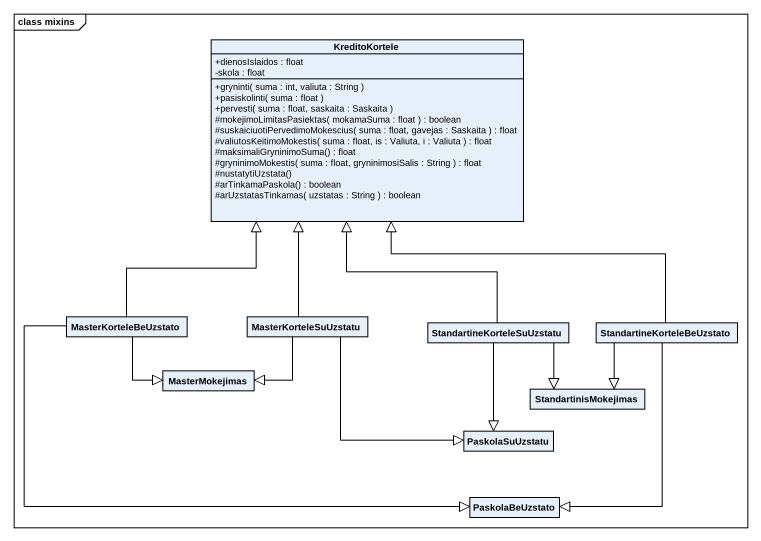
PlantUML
@startuml
mainframe class mixins
hide circle
hide empty members
skinparam classAttributeIconSize 0
class KreditoKortele {
  +dienosIslaidos : float
  -skola : float
  +gryninti( suma : int, valiuta : String )
  +pasiskolinti( suma : float )
  +pervesti( suma : float, saskaita : Saskaita )
  #mokejimoLimitasPasiektas( mokamaSuma : float ) : boolean
  #suskaiciuotiPervedimoMokescius( suma : float, gavejas : Saskaita ) : float
  #valiutosKeitimoMokestis( suma : float, is : Valiuta, i : Valiuta ) : float
  #maksimaliGryninimoSuma() : float
  #gryninimoMokestis( suma : float, gryninimosiSalis : String ) : float
  #nustatytiUzstata()
  #arTinkamaPaskola() : boolean
  #arUzstatasTinkamas( uzstatas : String ) : boolean
}
class MasterKorteleBeUzstato
class MasterKorteleSuUzstatu
class StandartineKorteleSuUzstatu
class StandartineKorteleBeUzstato
class MasterMokejimas
class StandartinisMokejimas
class PaskolaSuUzstatu
class PaskolaBeUzstato
MasterKorteleBeUzstato -up-|> KreditoKortele
MasterKorteleBeUzstato --|> MasterMokejimas
MasterKorteleBeUzstato -right-|> PaskolaBeUzstato
MasterKorteleSuUzstatu -up-|> KreditoKortele
MasterKorteleSuUzstatu -left-|> MasterMokejimas
MasterKorteleSuUzstatu -right-|> PaskolaSuUzstatu
StandartineKorteleSuUzstatu -up-|> KreditoKortele
StandartineKorteleSuUzstatu --|> StandartinisMokejimas
StandartineKorteleSuUzstatu --|> PaskolaSuUzstatu
StandartineKorteleBeUzstato -up-|> KreditoKortele
StandartineKorteleBeUzstato --|> StandartinisMokejimas
StandartineKorteleBeUzstato --|> PaskolaBeUzstato
@enduml
